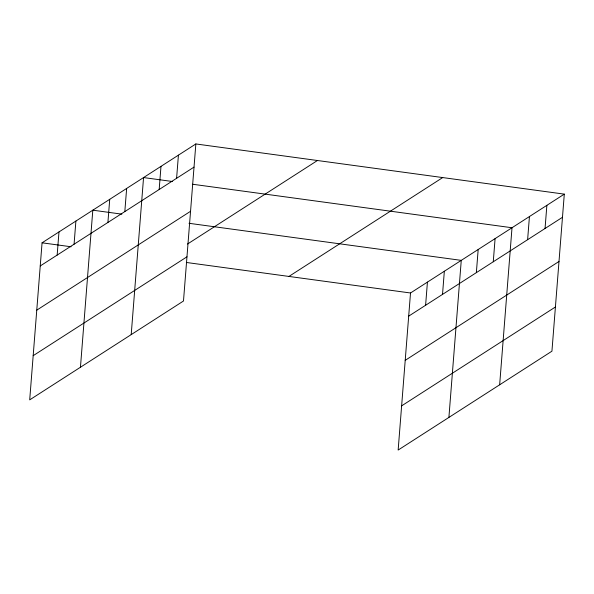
<?xml version="1.0" encoding="UTF-8"?>
<svg xmlns="http://www.w3.org/2000/svg" width="594" height="594" viewBox="0 0 594 594"><rect width="100%" height="100%" fill="white"/><g stroke="black" fill="none" stroke-linecap="round" stroke-linejoin="round"><path stroke-width="0.89" d="M195.849 143.948L42.063 242.812L29.7 399.866L183.487 301.01L195.849 143.948L564.3 194.134L551.937 351.188L398.151 450.052L410.513 292.991L564.3 194.134M57.158 255.093L58.977 231.942M74.072 244.216L75.891 221.065M80.45 367.248L92.812 210.187L121.844 214.144M107.908 222.468L109.727 199.317M124.822 211.59L126.648 188.439M131.2 334.622L143.562 177.561L172.594 181.519M159.17 189.516L160.989 166.357M176.596 178.311L178.423 155.153M425.608 305.271L427.428 282.12M442.523 294.394L444.342 271.243M448.901 417.426L461.263 260.365L188.996 223.292M476.358 272.646L478.177 249.495M493.272 261.768L495.092 238.617M499.651 384.801L512.013 227.747L192.56 184.237M527.621 239.694L529.44 216.543M545.047 228.49L546.874 205.338M40.236 265.964L194.03 167.1M36.761 310.157L190.548 211.293M187.489 244.052L317.441 160.514M33.175 355.68L186.969 256.816M288.922 276.433L442.708 177.569M408.687 316.142L562.481 217.285M405.212 360.335L558.999 261.471M401.626 405.858L555.42 306.994M42.063 242.812L71.094 246.77M186.345 262.466L410.513 292.991"/></g></svg>
